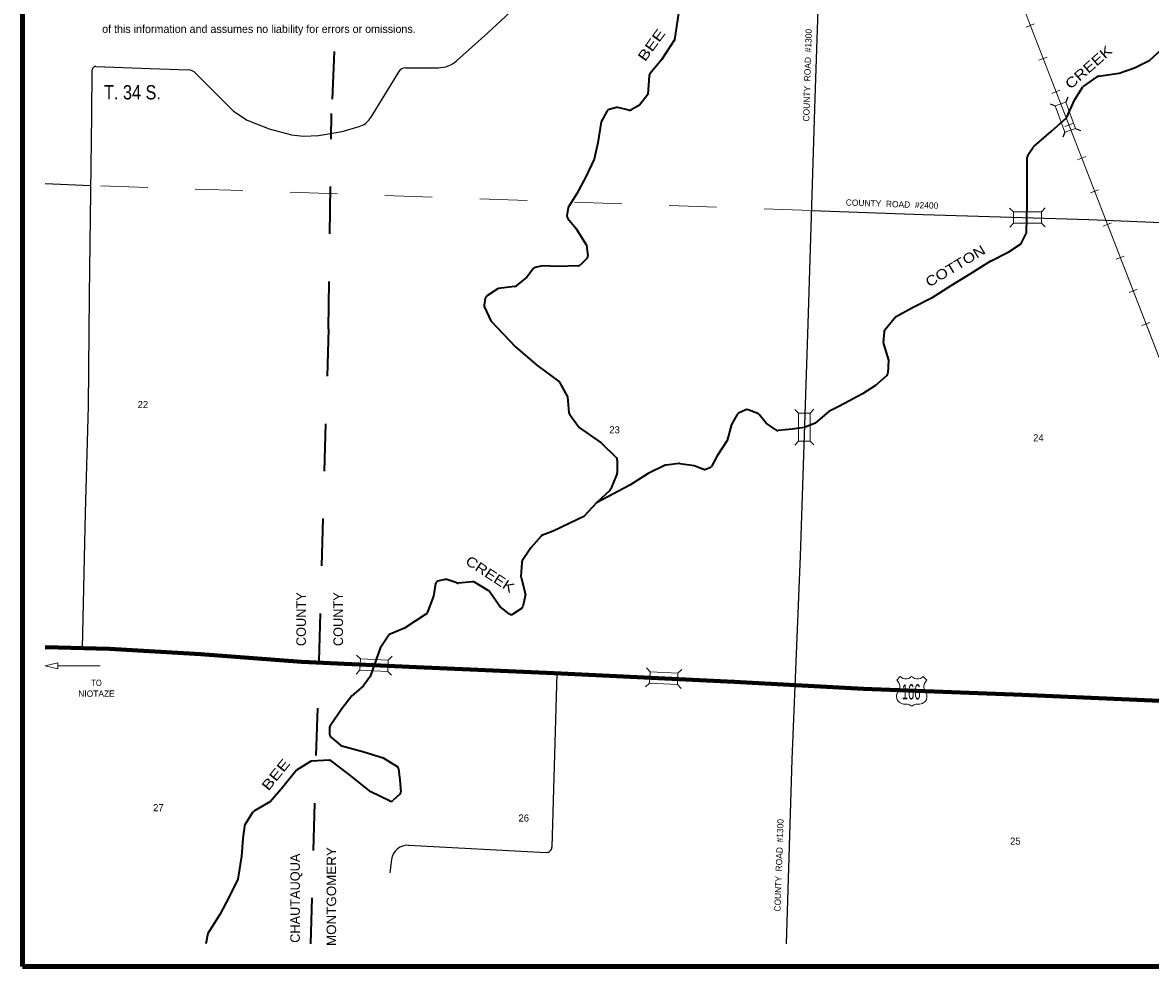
# Model space of a CAD drawing. Extents: x 146.28 to 150.75, y 2550.96 to 2554.89.
# Drawn here: x 146.276 to 148.654, y 2551.009 to 2552.999 of the extents above; entities that cross this region are included whole.
import ezdxf
from ezdxf.enums import TextEntityAlignment as Align

# ---------------------------------------------------------------- set-up
doc = ezdxf.new("R2010")
doc.units = 0
doc.header["$LTSCALE"] = 0.0068
doc.linetypes.add('DOT_DASHED', pattern=[7.7, 5, -1.2, 0.3, -1.2])
doc.linetypes.add('MEDIUM_DASHED', pattern=[4.5, 3, -1.5])
for name, color, linetype, lineweight in [('11', 7, 'Continuous', 60), ('14', 7, 'Continuous', 25), ('15', 7, 'MEDIUM_DASHED', 13), ('17', 7, 'Continuous', 13), ('19', 7, 'Continuous', 13), ('2', 7, 'DOT_DASHED', 35), ('21', 7, 'Continuous', 25), ('25', 7, 'Continuous', 35), ('35', 7, 'Continuous', 13), ('48', 7, 'Continuous', 106), ('51', 7, 'Continuous', 13)]:
    doc.layers.add(name, color=color, linetype=linetype, lineweight=lineweight)
for name, color, linetype in [('29', 7, 'Continuous'), ('41', 7, 'Continuous'), ('45', 7, 'Continuous'), ('46', 7, 'Continuous'), ('49', 7, 'Continuous')]:
    doc.layers.add(name, color=color, linetype=linetype)

msp = doc.modelspace()

# ---------------------------------------------------------------- linework, layer by layer
at = {"layer": '11', "lineweight": 80}
msp.add_lwpolyline([(146.323485, 2551.681818), (146.45928, 2551.678788), (146.651515, 2551.667424), (146.864583, 2551.651326), (147.106818, 2551.639962), (147.397348, 2551.627083), (147.776705, 2551.60928), (148.049432, 2551.594508), (148.383712, 2551.581629), (148.755114, 2551.56553), (148.929545, 2551.557576)], dxfattribs=at)
at = {"layer": '14'}
for p, q in [((146.430871, 2552.90625), (146.545076, 2552.901894)), ((146.545076, 2552.901894), (146.625758, 2552.898674)), ((147.083902, 2552.903409), (147.15322, 2552.903409)), ((146.640909, 2552.892045), (146.721023, 2552.811932)), ((147.069508, 2552.895265), (147.008902, 2552.79678)), ((146.323485, 2552.65947), (146.420076, 2552.655492)), ((147.402462, 2551.626705), (147.392424, 2551.260606)), ((147.089773, 2551.264583), (147.380492, 2551.249432)), ((147.054167, 2551.234659), (147.050568, 2551.206061))]:
    msp.add_line(p, q, dxfattribs=at)
for points in [[(147.954356, 2553.067803), (147.94678, 2552.839015), (147.932008, 2552.363258), (147.915909, 2551.874053), (147.898485, 2551.445265), (147.885985, 2551.056439)], [(147.324053, 2553.039015), (147.256629, 2552.976136), (147.190909, 2552.917803)], [(146.402273, 2551.679924), (146.408523, 2551.96553), (146.414962, 2552.189773), (146.417045, 2552.423674), (146.419886, 2552.641288), (146.42197, 2552.804356), (146.423106, 2552.898674)], [(146.721023, 2552.811932), (146.749432, 2552.792992), (146.796212, 2552.774621), (146.842992, 2552.761932)], [(146.842992, 2552.761932), (146.86875, 2552.75947), (146.900379, 2552.760417), (146.949811, 2552.76875), (146.986174, 2552.779356)], [(147.939583, 2552.602273), (148.175379, 2552.593939), (148.524242, 2552.583144), (148.79697, 2552.572538), (148.938068, 2552.566477), (149.191477, 2552.560985), (149.454167, 2552.551705), (149.639583, 2552.545644), (149.856061, 2552.538258), (150.111364, 2552.527083)]]:
    msp.add_lwpolyline(points, dxfattribs=at)
for centre, radius, start, end in [((146.430623, 2552.898682), 0.007576, 87.83391, 179.40986), ((147.08394, 2552.88633), 0.017046, 90, 148.43855), ((147.153139, 2552.960193), 0.056818, 270, 311.67746), ((146.624842, 2552.876056), 0.022727, 44.98339, 87.75002), ((146.975019, 2552.817567), 0.039773, 286.33141, 328.43855), ((147.088037, 2551.230446), 0.034091, 87.04956, 172.75185), ((147.381055, 2551.260858), 0.011364, 267.04956, 358.41972)]:
    msp.add_arc(centre, radius, start, end, dxfattribs=at)
at = {"layer": '15'}
msp.add_line((147.939583, 2552.602273), (146.420076, 2552.655492), dxfattribs=at)
at = {"layer": '17'}
for p, q in [((148.392235, 2552.989205), (148.40947, 2552.995833)), ((148.85947, 2551.810038), (148.394129, 2553.010227)), ((148.419318, 2552.919318), (148.436553, 2552.925947)), ((148.446591, 2552.849242), (148.463636, 2552.855871)), ((148.473674, 2552.779356), (148.49072, 2552.785985)), ((148.500758, 2552.70947), (148.517803, 2552.716098)), ((148.527841, 2552.639583), (148.545076, 2552.646212)), ((148.554924, 2552.569697), (148.572159, 2552.576326)), ((148.582197, 2552.499621), (148.599242, 2552.50625)), ((148.60928, 2552.429735), (148.626326, 2552.436364)), ((148.636364, 2552.359848), (148.653409, 2552.366477))]:
    msp.add_line(p, q, dxfattribs=at)
msp.add_lwpolyline([(148.872159, 2551.057197), (148.889015, 2551.639962), (148.8875, 2551.691098), (148.879924, 2551.741477), (148.866477, 2551.79072), (148.85947, 2551.810038), (148.394129, 2553.010227), (148.38125, 2553.051326), (148.374432, 2553.093939), (148.373485, 2553.136932), (148.378409, 2553.179735), (148.389394, 2553.221402), (148.406061, 2553.261174), (148.42803, 2553.298295), (148.439773, 2553.314394), (148.520076, 2553.416098), (148.541477, 2553.44053), (149.071023, 2553.982955), (149.105682, 2554.014205), (149.143939, 2554.04053), (149.185417, 2554.061932), (149.193182, 2554.065152), (150.111932, 2554.440341)], dxfattribs=at)
at = {"layer": '19'}
msp.add_lwpolyline([(148.126894, 2551.620076), (148.119318, 2551.612311), (148.122348, 2551.608902), (148.124432, 2551.605492), (148.125758, 2551.601136), (148.125758, 2551.59678), (148.124432, 2551.592424), (148.122348, 2551.588826), (148.120265, 2551.585227), (148.119129, 2551.580871), (148.119129, 2551.576515), (148.120265, 2551.57197), (148.122348, 2551.568561), (148.125568, 2551.565341), (148.129167, 2551.563068), (148.133333, 2551.561932), (148.142235, 2551.561932), (148.146402, 2551.560795), (148.15, 2551.558712), (148.151326, 2551.557955), (148.155682, 2551.560795), (148.159848, 2551.561932), (148.168371, 2551.561932), (148.173106, 2551.563068), (148.176705, 2551.565341), (148.179735, 2551.568561), (148.182008, 2551.57197), (148.183144, 2551.576515), (148.183144, 2551.580871), (148.182008, 2551.585227), (148.179735, 2551.588826), (148.177652, 2551.592424), (148.176326, 2551.59678), (148.176326, 2551.601136), (148.177652, 2551.605492), (148.179735, 2551.608902), (148.183144, 2551.612311), (148.174811, 2551.620076), (148.173485, 2551.618561), (148.169697, 2551.616288), (148.16553, 2551.615152), (148.160985, 2551.615152), (148.156818, 2551.616288), (148.15303, 2551.618561), (148.150758, 2551.620076), (148.148674, 2551.618561), (148.144886, 2551.616288), (148.140909, 2551.615152), (148.136364, 2551.615152), (148.132197, 2551.616288), (148.128598, 2551.618561)], close=True, dxfattribs=at)
at = {"layer": '2'}
for p, q in [((146.933144, 2552.937311), (146.927652, 2552.806629)), ((146.921023, 2552.35303), (146.927652, 2552.806629)), ((146.921023, 2552.35303), (146.883333, 2551.056439))]:
    msp.add_line(p, q, dxfattribs=at)
at = {"layer": '21'}
for p, q in [((148.480114, 2552.841288), (148.475758, 2552.831061)), ((148.442803, 2552.827083), (148.45322, 2552.822727)), ((148.473674, 2552.767235), (148.469318, 2552.756818)), ((148.496212, 2552.775568), (148.506629, 2552.771212)), ((148.365341, 2552.599621), (148.357197, 2552.607386)), ((148.432197, 2552.607765), (148.424432, 2552.599621)), ((148.365341, 2552.575568), (148.357576, 2552.567424)), ((148.432576, 2552.567803), (148.424432, 2552.575568)), ((147.904356, 2552.183144), (147.9125, 2552.175379)), ((147.944318, 2552.183523), (147.936553, 2552.175379)), ((147.9125, 2552.116288), (147.904735, 2552.108144)), ((147.936553, 2552.116288), (147.944697, 2552.108523)), ((146.988447, 2551.657386), (146.980492, 2551.665341)), ((147.055492, 2551.662879), (147.047348, 2551.654924)), ((146.9875, 2551.633333), (146.979356, 2551.625379)), ((147.054356, 2551.622917), (147.046402, 2551.630871)), ((147.599242, 2551.630303), (147.591477, 2551.638636)), ((147.666288, 2551.635038), (147.658144, 2551.627273)), ((147.597917, 2551.606439), (147.589773, 2551.598674)), ((147.664583, 2551.595076), (147.656818, 2551.60322))]:
    msp.add_line(p, q, dxfattribs=at)
at = {"layer": '21', "lineweight": 13}
for points in [[(148.496212, 2552.775568), (148.475758, 2552.831061), (148.45322, 2552.822727), (148.473674, 2552.767235)], [(148.365341, 2552.575568), (148.424432, 2552.575568), (148.424432, 2552.599621), (148.365341, 2552.599621)], [(147.936553, 2552.116288), (147.936553, 2552.175379), (147.9125, 2552.175379), (147.9125, 2552.116288)], [(146.9875, 2551.633333), (147.046402, 2551.630871), (147.047348, 2551.654924), (146.988447, 2551.657386)], [(147.597917, 2551.606439), (147.656818, 2551.60322), (147.658144, 2551.627273), (147.599242, 2551.630303)]]:
    msp.add_lwpolyline(points, close=True, dxfattribs=at)
at = {"layer": '25'}
for p, q in [((148.513636, 2552.864773), (148.542045, 2552.88428)), ((147.52822, 2552.819318), (147.513258, 2552.81553)), ((147.554735, 2552.813826), (147.531439, 2552.819318)), ((148.395833, 2552.71875), (148.407008, 2552.735795)), ((148.382576, 2552.53428), (148.392424, 2552.554167)), ((147.466477, 2552.501705), (147.452841, 2552.488068)), ((147.276894, 2552.436742), (147.254735, 2552.421591)), ((147.313447, 2552.442235), (147.279735, 2552.437879)), ((147.251894, 2552.417235), (147.249432, 2552.402652)), ((148.092614, 2552.346402), (148.091098, 2552.323864)), ((147.800947, 2552.182386), (147.785985, 2552.175)), ((147.826326, 2552.174621), (147.806439, 2552.182576)), ((147.530114, 2552.076136), (147.530114, 2552.049621)), ((147.660606, 2552.068939), (147.633523, 2552.065909)), ((147.529545, 2552.04697), (147.516477, 2552.01553)), ((147.725379, 2552.060038), (147.717045, 2552.056818)), ((147.328598, 2551.860417), (147.327083, 2551.831061)), ((147.166856, 2551.824621), (147.152083, 2551.821212)), ((147.191667, 2551.817424), (147.170455, 2551.824432)), ((147.224621, 2551.820076), (147.194318, 2551.817235)), ((147.257955, 2551.801515), (147.228788, 2551.819129)), ((147.327273, 2551.828977), (147.336174, 2551.796023)), ((147.336364, 2551.792803), (147.330871, 2551.767992)), ((147.32803, 2551.763826), (147.310038, 2551.751894)), ((146.923485, 2551.512689), (146.923485, 2551.498295)), ((146.925758, 2551.493371), (146.946591, 2551.475379)), ((146.922727, 2551.443561), (146.886364, 2551.442045)), ((147.071402, 2551.37197), (147.057576, 2551.35947)), ((146.760985, 2551.333902), (146.744886, 2551.307576))]:
    msp.add_line(p, q, dxfattribs=at)
for points in [[(147.653977, 2553.15322), (147.652652, 2553.129924), (147.659091, 2553.084659), (147.659091, 2553.018371), (147.650947, 2552.961932), (147.623485, 2552.919886), (147.599053, 2552.89072)], [(148.544697, 2552.885417), (148.588447, 2552.891667), (148.620833, 2552.902841), (148.65303, 2552.919129), (148.687121, 2552.95)], [(147.597538, 2552.886932), (147.594508, 2552.847159), (147.576705, 2552.824432), (147.559659, 2552.814583)], [(148.408333, 2552.737121), (148.444697, 2552.76875), (148.477083, 2552.797917), (148.494697, 2552.836553), (148.511742, 2552.863068)], [(147.509091, 2552.812311), (147.495833, 2552.789015), (147.489394, 2552.745265), (147.481629, 2552.710795), (147.464015, 2552.673674), (147.444508, 2552.636553), (147.426705, 2552.609091), (147.424053, 2552.591098)], [(148.392992, 2552.557008), (148.394697, 2552.615341), (148.394697, 2552.673485), (148.394697, 2552.714962)], [(147.425568, 2552.585606), (147.442992, 2552.565341), (147.46553, 2552.529735), (147.468371, 2552.507197)], [(148.317235, 2552.495644), (148.355871, 2552.515152), (148.380303, 2552.531818)], [(147.352652, 2552.479545), (147.339583, 2552.461932), (147.316856, 2552.44375)], [(147.448485, 2552.486174), (147.404167, 2552.484659), (147.373485, 2552.486174), (147.356439, 2552.482008)], [(148.317235, 2552.495644), (148.273485, 2552.468182), (148.233144, 2552.443939), (148.192803, 2552.417992), (148.152462, 2552.39697), (148.116856, 2552.377652), (148.094129, 2552.350189)], [(147.25, 2552.398674), (147.263636, 2552.369886), (147.315341, 2552.314962), (147.360606, 2552.276136), (147.40625, 2552.242992)], [(148.091477, 2552.321591), (148.102273, 2552.287121), (148.100947, 2552.25928)], [(147.408144, 2552.240909), (147.425189, 2552.209848), (147.42822, 2552.176136)], [(148.098674, 2552.254545), (148.074811, 2552.233712), (148.047538, 2552.216098), (147.999053, 2552.190152), (147.976326, 2552.178788), (147.947348, 2552.154545), (147.924621, 2552.144886), (147.898864, 2552.141667), (147.869129, 2552.138636)], [(147.429545, 2552.172917), (147.449432, 2552.145265), (147.496212, 2552.112879), (147.52822, 2552.080871)], [(147.783144, 2552.172348), (147.771212, 2552.151326), (147.761553, 2552.117424), (147.74053, 2552.085227), (147.728788, 2552.063068)], [(147.864583, 2552.139962), (147.843939, 2552.154545), (147.828977, 2552.172727)], [(147.7125, 2552.056818), (147.692235, 2552.064205), (147.662311, 2552.06875)], [(147.631439, 2552.065341), (147.595265, 2552.047917), (147.556439, 2552.023674), (147.486174, 2551.985985)], [(147.514962, 2552.013258), (147.486932, 2551.986742), (147.45947, 2551.957576), (147.428788, 2551.942992), (147.394886, 2551.926894), (147.372159, 2551.917803)], [(147.369508, 2551.916098), (147.347917, 2551.891288), (147.329545, 2551.863826)], [(147.14697, 2551.815909), (147.142803, 2551.789583), (147.129167, 2551.754356)], [(147.302273, 2551.752083), (147.283333, 2551.766856), (147.260038, 2551.799811)], [(147.126515, 2551.751326), (147.081439, 2551.72178), (147.051136, 2551.70947)], [(147.048106, 2551.707008), (147.029924, 2551.679735), (147.008902, 2551.619886), (146.994318, 2551.599621)], [(146.994318, 2551.599621), (146.970265, 2551.579356), (146.949242, 2551.551894), (146.924621, 2551.516477)], [(146.949053, 2551.473864), (146.996023, 2551.461364), (147.036553, 2551.448485), (147.065909, 2551.430682)], [(146.883144, 2551.441098), (146.853977, 2551.422727), (146.825, 2551.387121), (146.799053, 2551.356439), (146.763447, 2551.336174)], [(147.050189, 2551.358333), (147.010606, 2551.377462), (146.962121, 2551.416098), (146.926894, 2551.442235)], [(147.069129, 2551.425947), (147.07197, 2551.401705), (147.073485, 2551.377273)], [(146.743939, 2551.304924), (146.740909, 2551.278788), (146.737689, 2551.241667), (146.729735, 2551.193182), (146.711932, 2551.156061), (146.692424, 2551.11875), (146.666667, 2551.078409), (146.662689, 2551.056439)]]:
    msp.add_lwpolyline(points, dxfattribs=at)
for centre, start, end in [((147.604106, 2552.886487), 139.91684, 175.60405), ((148.545698, 2552.878779), 98.13515, 124.39713), ((148.517388, 2552.859397), 124.39713, 147.11119), ((147.514831, 2552.80905), 104.04473, 150.65763), ((147.529879, 2552.812814), 76.75144, 104.04472), ((147.55623, 2552.82023), 256.75145, 300.27212), ((148.412594, 2552.732035), 131.02692, 146.32657), ((148.40128, 2552.715053), 146.32656, 180), ((147.430571, 2552.589999), 171.25925, 220.5835), ((148.38645, 2552.557108), 333.44935, 358.45281), ((148.376566, 2552.537328), 304.52534, 333.44935), ((147.461796, 2552.50636), 315.01801, 7.12059), ((147.358005, 2552.475483), 104.04472, 143.1474), ((147.44817, 2552.492725), 271.97618, 315.01801), ((147.28065, 2552.431344), 97.43603, 124.52533), ((147.312657, 2552.448892), 277.43603, 308.67738), ((147.256019, 2552.401502), 170.54352, 205.33225), ((147.258445, 2552.416069), 124.52534, 170.54351), ((148.099146, 2552.345965), 140.21214, 176.42591), ((148.097744, 2552.323512), 176.42591, 197.63972), ((148.094268, 2552.259574), 311.20378, 356.9891), ((147.402313, 2552.23768), 28.79559, 54.07317), ((147.434839, 2552.176711), 185.19118, 215.82056), ((147.788966, 2552.168984), 116.57946, 150.27064), ((147.803887, 2552.17645), 68.18617, 116.57945), ((147.823789, 2552.168484), 39.78786, 68.18616), ((147.868393, 2552.145307), 234.44528, 275.71416), ((147.523516, 2552.076215), 0, 44.98199), ((147.661313, 2552.062288), 81.02182, 96.34414), ((147.523516, 2552.049582), 337.38242, 0), ((147.634246, 2552.059279), 96.34414, 115.57399), ((147.714705, 2552.063106), 250.33477, 290.56789), ((147.723008, 2552.066222), 290.56788, 331.94247), ((147.510373, 2552.018035), 313.3814, 337.38242), ((147.374544, 2551.911663), 111.81383, 138.83192), ((147.335142, 2551.860126), 146.32656, 177.13939), ((147.333671, 2551.830686), 177.13939, 195.24598), ((147.153586, 2551.814814), 103.00251, 171.03292), ((147.168403, 2551.818235), 71.55424, 103.00251), ((147.193722, 2551.823766), 251.55425, 275.44373), ((147.225327, 2551.81346), 59.02035, 95.44373), ((147.254574, 2551.7959), 35.52064, 59.02035), ((147.329861, 2551.794248), 347.47882, 15.24597), ((147.324334, 2551.769359), 303.70669, 347.47882), ((147.122952, 2551.756778), 303.24823, 338.6416), ((147.306322, 2551.757343), 231.82527, 303.7067), ((147.053596, 2551.703373), 111.81383, 146.32656), ((146.93007, 2551.512668), 145.19239, 180), ((146.93007, 2551.49838), 180, 229.06779), ((146.950853, 2551.480357), 229.06779, 255.05961), ((146.886721, 2551.435474), 92.29204, 122.29191), ((146.92299, 2551.436926), 53.51354, 92.29204), ((147.062586, 2551.425091), 6.70566, 59.02036), ((147.053084, 2551.364301), 244.27596, 312.52839), ((147.066832, 2551.376911), 312.5284, 3.36435), ((146.766704, 2551.330448), 119.49133, 148.58645), ((146.750592, 2551.304067), 148.58645, 173.29434)]:
    msp.add_arc(centre, 0.006629, start, end, dxfattribs=at)
at = {"layer": '35'}
msp.add_line((146.350379, 2551.642614), (146.439583, 2551.642614), dxfattribs=at)
msp.add_lwpolyline([(146.350189, 2551.648674), (146.323864, 2551.642614), (146.350379, 2551.636364)], close=True, dxfattribs=at)
at = {"layer": '48'}
msp.add_lwpolyline([(146.276136, 2551.009091), (146.276136, 2554.891667), (150.158712, 2554.891667), (150.158712, 2551.009091)], close=True, dxfattribs=at)

# ---------------------------------------------------------------- texts
at = {"layer": '19', "width": 0.55}
msp.add_text('166', height=0.0322, dxfattribs=at).set_placement((148.149811, 2551.57178), align=Align.CENTER)
at = {"layer": '29'}
for s, rotation, width, p in [('BEE', 53.919, 1.35, (147.610698, 2552.945286)), ('CREEK', 41.345, 1.25, (148.530714, 2552.896532)), ('COTTON', 31.083, 1.2, (148.248315, 2552.476619)), ('CREEK', 326.888, 1.2, (147.256241, 2551.82722)), ('BEE', 51.006, 1.35, (146.818182, 2551.406892))]:
    msp.add_text(s, height=0.02083, rotation=rotation, dxfattribs=dict(at, width=width)).set_placement(p, align=Align.CENTER)
at = {"layer": '35', "width": 0.9}
msp.add_text('TO', height=0.01326, dxfattribs=at).set_placement((146.432102, 2551.600189), align=Align.CENTER)
at = {"layer": '35'}
msp.add_text('NIOTAZE', height=0.01326, dxfattribs=at).set_placement((146.432102, 2551.577462), align=Align.CENTER)
at = {"layer": '41'}
for s, p in [('COUNTY', (146.873485, 2551.741004)), ('COUNTY', (146.951705, 2551.741004)), ('CHAUTAUQUA', (146.860795, 2551.152841))]:
    msp.add_text(s, height=0.02008, rotation=90, dxfattribs=at).set_placement(p, align=Align.CENTER)
at = {"layer": '41', "width": 1.05}
msp.add_text('MONTGOMERY', height=0.02008, rotation=90, dxfattribs=at).set_placement((146.937311, 2551.156345), align=Align.CENTER)
at = {"layer": '45'}
for s, p in [('22', (146.52983, 2552.185985)), ('23', (147.524432, 2552.132765)), ('24', (148.418087, 2552.11572)), ('27', (146.5625, 2551.336174)), ('26', (147.33286, 2551.314394)), ('25', (148.369413, 2551.26572))]:
    msp.add_text(s, height=0.01496, dxfattribs=at).set_placement(p, align=Align.CENTER)
at = {"layer": '46', "width": 0.85}
msp.add_text('T. 34 S.', height=0.03011, dxfattribs=at).set_placement((146.50786, 2552.836553), align=Align.CENTER)
at = {"layer": '49'}
for s, rotation, p in [('COUNTY  ROAD  #1300', 88.374, (147.937731, 2552.887501)), ('COUNTY  ROAD  #2400', 357.954, (148.109233, 2552.609483)), ('COUNTY  ROAD  #1300', 88.065, (147.877639, 2551.22203))]:
    msp.add_text(s, height=0.01326, rotation=rotation, dxfattribs=at).set_placement(p, align=Align.CENTER)
at = {"layer": '51'}
msp.add_text('of this information and assumes no liability for errors or omissions.', height=0.01688, dxfattribs=at).set_placement((146.774527, 2552.976705), align=Align.CENTER)

doc.saveas('drawing.dxf')
